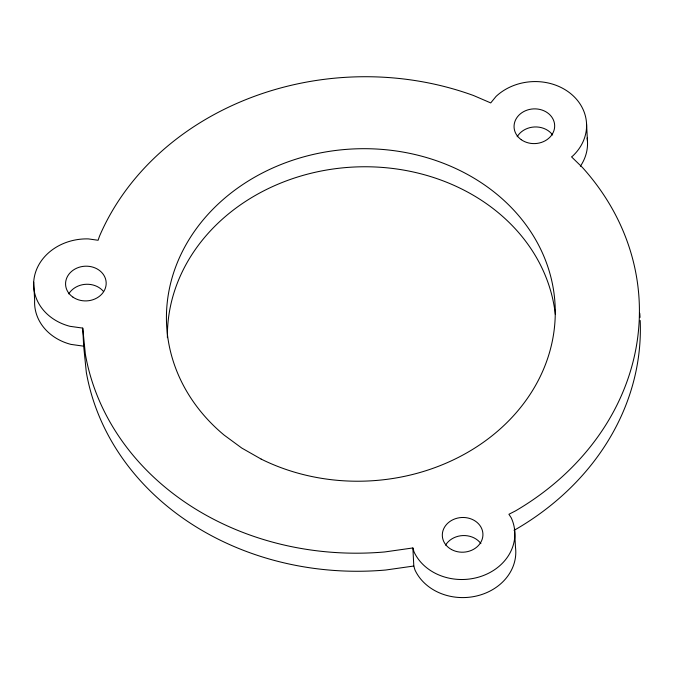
<?xml version="1.0" encoding="UTF-8"?>
<svg xmlns="http://www.w3.org/2000/svg" width="674" height="674" viewBox="0 0 674 674"><rect width="100%" height="100%" fill="white"/><g stroke="black" fill="none" stroke-linecap="round" stroke-linejoin="round"><path stroke-width="1.01" d="M513.992 530.236L516.469 528.972A278.674 238.116 -3 0 0 640.19 320.504M412.867 547.954L384.77 551.947A278.674 238.116 -3 0 1 85.362 354.162L82.734 328.103L69.978 326.317A52.252 44.644 -3 0 1 34.467 276.357A52.252 44.644 -3 0 1 88.353 238.899L98.092 240.264L99.541 236.102A278.674 238.116 -3 0 1 473.603 95.548L490.723 102.92L496.072 96.399A52.252 44.644 -3 0 1 569.884 92.995A52.252 44.644 -3 0 1 572.647 156.073L571.544 156.874L582.378 167.405A278.674 238.116 -3 0 1 515.517 510.892L508.912 514.27L511.229 517.817A52.252 44.644 -3 0 1 481.733 576.144A52.252 44.644 -3 0 1 414.013 551.871L412.867 547.954L413.811 566.025L414.957 569.943A52.252 44.644 -3 0 0 476.173 596.086A52.252 44.644 -3 0 0 515.467 547.153L514.523 529.082M413.811 566.025L385.713 570.019A278.674 238.116 -3 0 1 86.306 372.233L83.677 346.175L82.734 328.103M83.677 346.175L70.93 344.389A52.252 44.644 -3 0 1 34.644 300.242L33.7 282.17M586.557 123.831L587.501 141.902M167.396 337.674A194.491 166.183 -3 0 1 351.373 167.169A194.491 166.183 -3 0 1 555.325 314.37M639.761 313.3A278.674 238.116 -3 0 1 640.039 317.42M587.138 138.035A52.252 44.644 -3 0 1 580.381 166.234M517.169 136.746A20.321 17.364 -3 0 1 534.482 126.965A20.321 17.364 -3 0 1 552.646 135.019M68.782 293.889A20.321 17.364 -3 0 1 103.333 291.278M445.565 545.123A20.321 17.364 -3 0 1 462.895 535.569A20.321 17.364 -3 0 1 480.899 543.615M261.167 459.095L241.772 448.058L224.113 435.075A194.491 166.183 -3 0 1 294.605 159.595A194.491 166.183 -3 0 1 554.39 328.053A194.491 166.183 -3 0 1 261.167 459.095M451.521 549.546A20.321 17.364 -3 0 0 482.904 535.51A20.321 17.364 -3 0 0 453.442 519.477A20.321 17.364 -3 0 0 451.521 549.546M72.986 297.158A20.321 17.364 -3 0 0 105.911 286.105A20.321 17.364 -3 0 0 78.723 267.393A20.321 17.364 -3 0 0 72.986 297.158M521.263 139.695A20.321 17.364 -3 0 0 554.357 129.012A20.321 17.364 -3 0 0 527.464 109.997A20.321 17.364 -3 0 0 521.263 139.695"/></g></svg>
